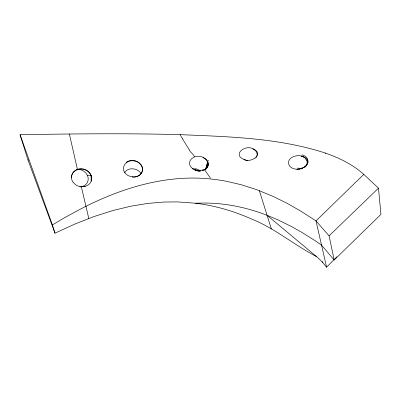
<?xml version="1.0" encoding="UTF-8"?>
<svg xmlns="http://www.w3.org/2000/svg" width="401" height="401" viewBox="0 0 401 401"><rect width="100%" height="100%" fill="white"/><g stroke="black" fill="none" stroke-linecap="round" stroke-linejoin="round"><path stroke-width="0.6" d="M204.304 169.919L204.385 169.468L210.39 178.049M297.798 168.079C306.519 170.295 312.615 158.53 302.8 155.122A9.118 6.381 9.2 0 0 302.073 154.821M307.888 162.676L307.823 162.941M205.803 169.202L207.818 161.528M208.219 161.022L208.4 160.395M205.688 168.811L207.633 162.154A9.83 7.228 9.1 0 0 203.157 157.403M306.519 158.5A9.88 6.606 -10.5 0 1 307.427 159.628A9.183 6.21 -13.1 0 1 307.878 160.676L307.948 161.012A8.787 5.955 -15.1 0 1 307.978 161.222A8.662 5.865 -15.2 0 1 307.993 162.069L307.968 162.265A8.526 5.764 -15.9 0 1 307.542 163.708L307.547 163.683M307.517 163.748L307.487 163.814A8.677 5.885 -15.4 0 1 306.976 164.656A8.812 6.015 -14.9 0 1 306.67 165.057A9.183 6.316 -14.2 0 1 305.377 166.285M124.581 172.651C128.295 166.696 137.939 168.019 141.187 173.753M140.556 174.119L140.29 174.39A9.689 7.92 10.2 0 1 138.982 175.407M336.845 256.79L326.574 267.211L322.063 261.793L317.732 257.597L267.086 215.312C254.114 210.289 240.61 206.61 226.831 204.66A156.235 145.954 10.6 0 0 204.465 203.026L195.442 203.217L177.568 201.904L164.164 202.029L147.779 203.412L130.932 206.174L112.841 210.55L93.859 216.61L74.817 224.069L54.982 233.181L28.01 160.039L20.05 134.711C73.398 133.804 126.776 133.207 180.119 134.651C228.776 136.686 278.545 137.859 325.276 153.027C339.186 157.859 352.755 164.47 363.787 174.38L378.484 188.169L380.95 214.38L334.173 260.008L321.517 245.056L314.975 240.605L301.687 232.269L291.522 226.56L277.692 219.758L267.086 215.312M363.787 174.38L315.998 220.906L326.574 267.211M334.173 260.008L329.086 235.848L378.484 188.169M74.06 171.588L74.385 171.302M305.447 166.325L305.126 166.585M126.641 162.385L127.152 162.054M54.982 233.181L52.386 224.906L65.253 217.332L79.729 209.467A609.45 479.496 77.9 0 1 85.769 206.4C124.265 187.137 167.558 174.39 210.941 179.006A166.119 152.029 4.5 0 1 226.044 181.202L241.141 184.701L256.324 189.533L273.156 196.415L287.141 203.337L301.397 211.477L315.998 220.906L329.086 235.848M204.615 169.758L204.665 169.728A9.624 7.053 -0.8 0 0 207.698 161.563M203.868 170.124L203.638 170.225M302.133 168.26L301.908 168.35A10.827 8.291 -9.2 0 1 300.419 168.766L300.028 168.901M192.249 168.851L196.4 168.871L200.385 170.636M130.465 160.876L130.119 160.936A9.719 8.095 14.1 0 0 127.162 162.064M135.177 176.776L135.849 176.656A9.609 7.85 10.1 0 0 138.916 175.438M28.651 159.964L28.01 160.039M83.383 186.686L81.478 186.736M76.716 169.548L78 169.438L77.423 169.402A9.995 8.897 16.9 0 0 75.599 170.255L75.398 170.39A10.12 9.028 17.5 0 0 73.979 171.518L73.699 171.813A10.125 9.033 17.4 0 0 72.01 174.56L71.974 174.661A10.165 9.073 16.1 0 0 71.503 177.583A9.569 8.561 14.2 0 0 72.12 180.52A9.729 8.732 13.1 0 0 72.962 182.079M90.726 175.212L87.443 175.402L85.934 173.047L83.684 171.092L80.852 169.768L77.929 169.287M200.32 170.936L200.44 170.931A8.927 6.747 8.9 0 1 199.538 170.926M85.238 186.325L82.496 186.455A9.273 7.599 10.9 0 0 83.533 186.049L84.937 185.227A9.95 8.15 10.9 0 0 86.23 184.074L87.117 182.876A11.454 9.373 10.7 0 0 87.398 175.412M296.956 169.222C294.063 169.227 290.981 168.059 289.316 165.588C285.532 158.656 295.572 154.325 301.231 155.989A9.088 6.351 9.3 0 1 301.948 156.29M198.916 170.916C195.352 170.59 191.317 168.771 189.863 165.182C188.711 162.375 190.37 159.162 192.936 157.809C197.618 156.936 189.036 151.693 189.046 149.352M195.442 203.217C208.731 204.836 221.833 207.913 234.485 212.279A229.773 209.763 73.6 0 1 250.921 218.74C274.645 228.124 294.133 245.016 316.605 256.635M134.3 160.921L134.816 161.032A9.489 7.799 13.6 0 1 137.648 162.114L137.799 162.189A9.449 7.719 13.9 0 1 138.851 162.876L138.992 162.971A9.439 7.689 14.1 0 1 140.881 164.861M246.705 160.32L246.911 160.36A8.942 6.436 10.1 0 0 247.828 160.475M79.498 186.445L81.343 186.726L88.801 218.46M243.913 159.418C251.156 163.643 264.866 153.463 252.876 148.786C245.437 144.305 231.948 154.525 243.913 159.418A8.887 6.336 10.3 0 0 244.81 159.778M255.342 150.606L255.577 150.861M305.853 159.192L306.058 159.468M140.911 164.886L141.292 165.438A9.664 7.885 13.5 0 1 142.175 167.272L142.2 167.433A9.759 7.98 12.6 0 1 142.48 169.016L142.485 169.307A9.789 8.01 12.1 0 1 142.47 169.859A9.875 8.08 11.2 0 1 142.024 171.823L141.969 171.969A9.875 8.07 10.1 0 1 140.606 174.064M72.972 182.069L75.583 184.711A10.426 9.388 12 0 0 79.503 186.43M182.28 138.43L180.119 134.651M91.027 175.377L91.202 181.067A9.789 8.596 10.3 0 1 89.649 183.643A9.915 8.697 9.4 0 1 85.228 186.3A10.281 9.093 11.1 0 1 83.378 186.66M52.386 224.906L20.05 134.711M259.377 190.66L271.362 228.986M69.368 134.014L77.423 169.402M325.276 153.027L325.386 153.608M322.62 261.557L322.76 262.57M71.513 177.583A10.145 8.772 13.4 0 1 82.937 169.227A10.145 8.772 13.4 0 1 91.202 181.067M77.383 169.327A10.135 9.002 16.4 0 1 88.215 171.377A10.135 9.002 16.4 0 1 91.192 181.067M82.526 186.515A9.248 7.579 11 0 1 80.395 186.926M132.395 176.781A9.654 8.11 3.3 0 1 123.939 171.117A9.654 8.11 3.3 0 1 126.741 162.485M135.182 176.796A9.479 7.794 10.4 0 1 132.41 176.856M126.47 162.215A9.659 8.281 13.9 0 1 141.999 166.53A9.659 8.281 13.9 0 1 132.375 177.047M130.551 160.891A9.554 7.885 13.6 0 1 134.295 160.956M194.46 156.821A8.912 6.531 2.6 0 1 203.182 157.382M203.036 157.553A10.326 7.063 2.6 0 1 207.758 161.543M204.315 169.392A9.303 6.647 1.3 0 1 194.996 169.653M199.558 171.117A9.033 6.992 9.7 0 1 194.761 169.984M200.32 171.052A8.967 6.882 9.6 0 1 198.911 171.037M202.655 170.44A8.862 6.627 9.2 0 1 202.365 170.515M207.523 162.204A9.85 7.268 8.2 0 1 204.515 169.899M207.989 163.964A9.819 7.383 8.5 0 1 205.307 169.488M207.753 162.405A10.336 7.664 6.8 0 1 208.054 163.969M246.675 160.3A8.917 6.386 10.2 0 1 244.841 159.788M255.277 158.515A9.348 6.586 8.4 0 1 255.156 158.621M256.239 157.408A9.424 6.536 6.6 0 0 256.835 156.315L256.931 156.064A9.418 6.541 7.1 0 0 257.161 154.781A9.353 6.496 8.4 0 0 256.971 153.232M256.941 153.197A9.243 6.391 10.1 0 0 256.635 152.42L256.53 152.22A9.158 6.316 10.4 0 0 256.234 151.673M255.607 150.846A9.093 6.226 11.4 0 1 256.204 151.618M254.099 149.613A8.882 6.045 11.9 0 1 255.287 150.626M252.871 148.811A8.857 6.12 11 0 1 254.134 149.593M299.848 169.192A9.138 6.997 9.3 0 1 296.961 169.162M299.998 168.801A10.882 8.466 -9 0 1 296.966 169.122M301.417 168.946A9.348 7.263 9.5 0 1 301.091 169.032M302.63 168.585A9.509 7.358 9.3 0 1 302.444 168.666M304.138 167.783A9.619 7.293 7.5 0 1 304.008 167.869M305.021 167.112A9.669 7.158 4.9 0 0 305.948 166.109A9.654 7.048 2.7 0 0 306.174 165.748A9.679 7.028 1.9 0 0 306.635 164.956L306.67 164.836A9.669 6.972 0.2 0 0 306.925 164.139L307.096 163.302A9.684 6.987 0.7 0 0 307.131 162.465L307.076 161.934A9.689 6.982 3 0 0 306.795 160.791M306.133 159.443A9.654 6.912 4.9 0 1 306.82 160.771M303.737 157.077A9.403 6.591 8.2 0 1 305.968 159.152M301.938 156.305A9.143 6.301 9.8 0 1 303.582 157.182M301.211 156.014A11.143 6.882 -5.2 0 1 301.983 156.179M189.061 149.317A205.377 112.085 84.1 0 1 182.305 138.375M203.903 170.074A8.927 6.747 8.9 0 1 202.405 170.595M301.958 156.215A11.138 6.967 -5.6 0 1 303.732 156.771M303.662 156.851A10.767 6.892 -6.5 0 1 306.214 158.305M305.001 166.585A9.925 7.083 -11.9 0 1 303.818 167.367M303.692 167.407A10.436 7.659 -10.6 0 1 302.083 168.169"/></g></svg>
